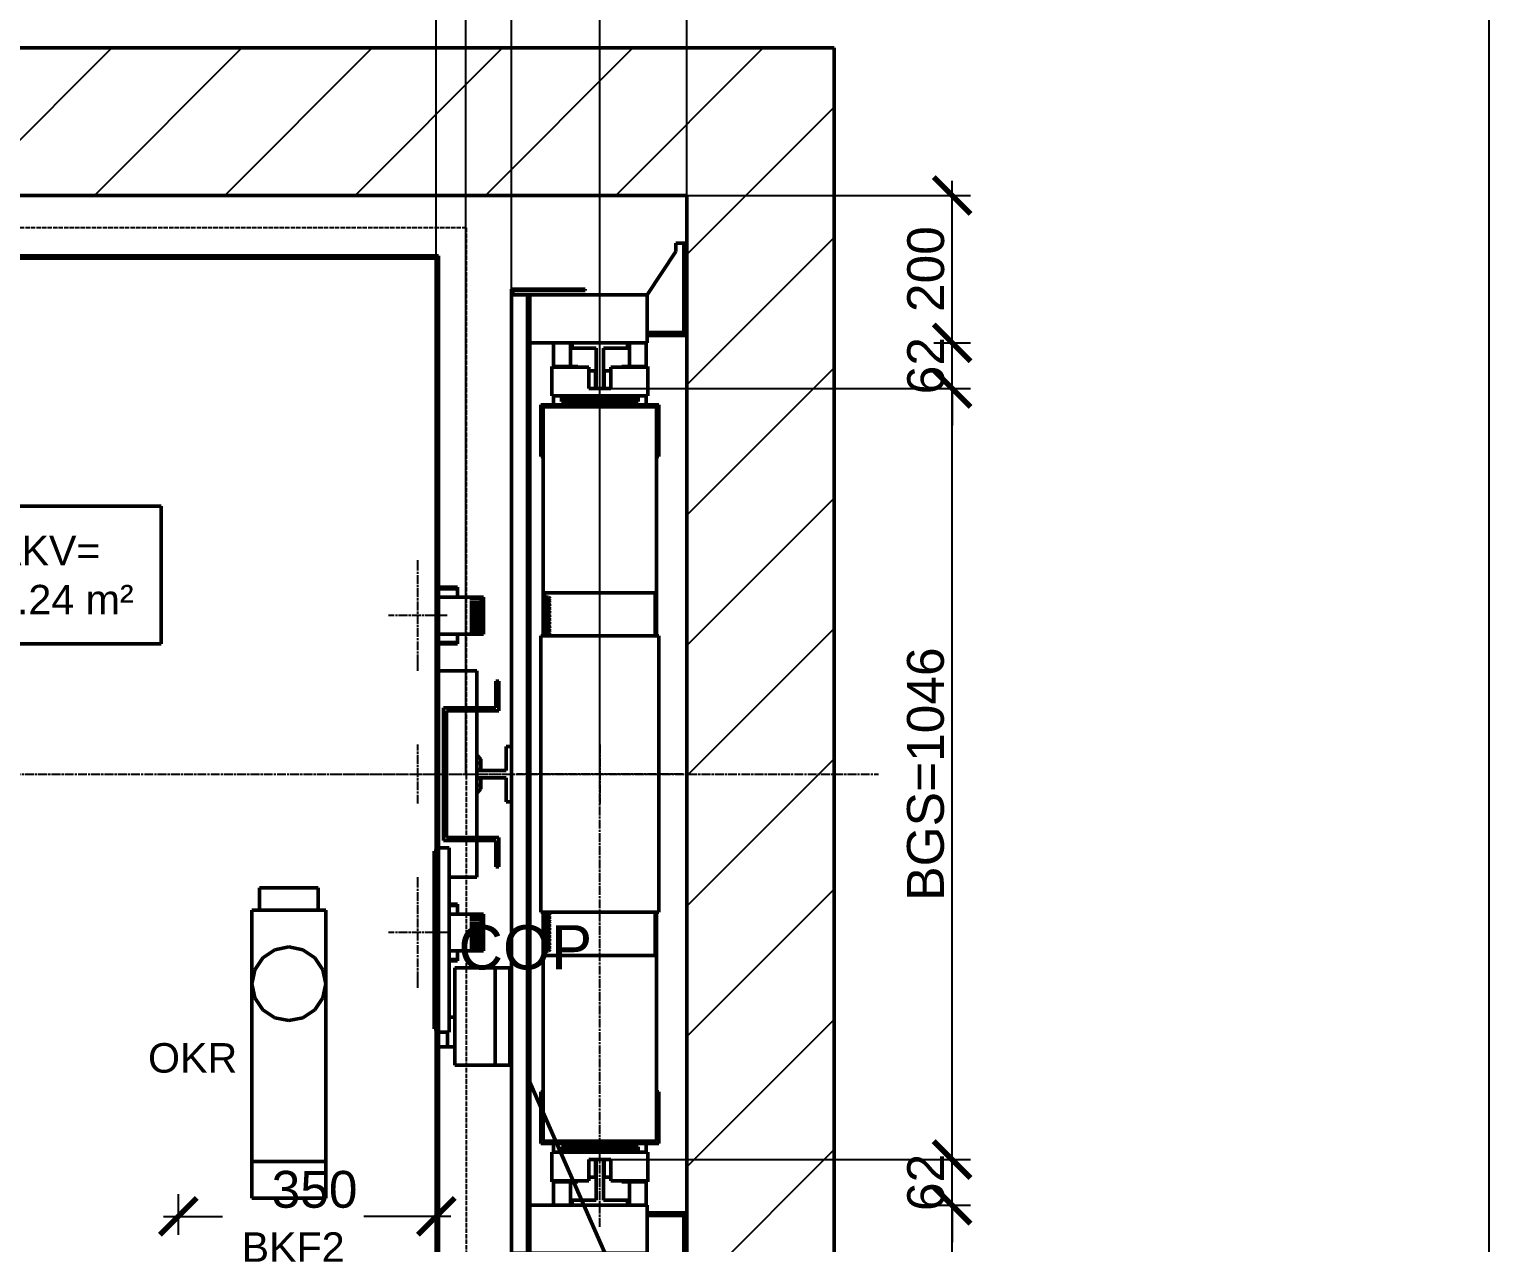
# Model space of a CAD drawing. Header units: millimetres. Extents: x -2854 to 202754, y -48725 to 27067.
# Drawn here: x 57867 to 59847, y -41759 to -40112 of the extents above; entities that cross this region are included whole.
import ezdxf

# ---------------------------------------------------------------- set-up
doc = ezdxf.new("R2010")
doc.units = ezdxf.units.MM
doc.linetypes.add('AM_ISO02W050', pattern=[7.5, 6, -1.5])
doc.linetypes.add('AM_ISO08W050', pattern=[18, 12, -1.5, 3, -1.5])
for name, color, linetype, lineweight in [('AM_0', 7, 'Continuous', 50), ('AM_5', 3, 'Continuous', 25), ('AM_8', 1, 'Continuous', 25), ('LDBuffer-AM_0', 7, 'Continuous', 50), ('LDCar-AM_0', 7, 'Continuous', 50), ('LDCar-AM_7', 4, 'AM_ISO08W050', 25), ('LDCarFrame-AM_0', 7, 'Continuous', 50), ('LDCarFrame-AM_3', 6, 'AM_ISO02W050', 25), ('LDElectricalComponents-AM_0', 7, 'Continuous', 50), ('LDForces-AM_0', 7, 'Continuous', 50), ('LDGear-AM_0', 7, 'Continuous', 50), ('LDGear-AM_7', 4, 'AM_ISO08W050', 25), ('LDGuides-AM_0', 7, 'Continuous', 50), ('LDHallButton-AM_0', 7, 'Continuous', 50), ('LDRailBrackets-AM_0', 7, 'Continuous', 50), ('LDShaft-AM_0', 7, 'Continuous', 50), ('LDShaft-AM_5', 3, 'Continuous', 25), ('LDShaft-AM_7', 4, 'AM_ISO08W050', 25)]:
    doc.layers.add(name, color=color, linetype=linetype, lineweight=lineweight)
doc.layers.add('AM_VIEWS', color=1, linetype='Continuous', lineweight=25, plot=False)
doc.styles.add('LD', font='ARIALUNI.ttf')
doc.dimstyles.new('LIFT', dxfattribs={"dimtxt": 2.5, "dimasz": 2.5, "dimexe": 1.25, "dimexo": 0, "dimgap": 0.5, "dimtad": 1, "dimdec": 0, "dimzin": 1, "dimdsep": 46, "dimtxsty": 'LD', "dimblk": 'ARCHTICK', "dimcen": 0, "dimdle": 1, "dimclrd": 3, "dimclre": 3, "dimclrt": 4, "dimadec": 0, "dimazin": 0, "dimtp": 0.1, "dimtm": 0.1, "dimtfac": 0.71, "dimtdec": 0, "dimtix": 1, "dimtmove": 0, "dimatfit": 3, "dimfxl": 1, "dimtolj": 1, "dimarcsym": 0})

# ---------------------------------------------------------------- blocks, each defined once
blk = doc.blocks.new('LD_20260610085844_000001A3')
at = {"layer": 'LDShaft-AM_0'}
for p, q in [((2150, 1900), (0, 1900)), ((2350, 1900), (2150, 1900)), ((2350, -200), (2350, 1900)), ((0, 1700), (2150, 1700)), ((2150, 1635), (2150, 1700)), ((2150, 1700), (2150, 0)), ((2150, 320), (2150, 1510))]:
    blk.add_line(p, q, dxfattribs=at)
blk = doc.blocks.new('LD_20260610085844_000001AD')
at = {"layer": 'LDElectricalComponents-AM_0'}
for p, q in [((-72, 20), (-79.5, 20)), ((-81.7, 0), (-81.7, -20)), ((-81.7, -20), (-81.7, 0)), ((-94, -20), (-81.7, -20)), ((-81.7, -20), (-72, -20))]:
    blk.add_line(p, q, dxfattribs=at)
blk = doc.blocks.new('LD_20260610085844_000001AF')
at = {"layer": 'AM_0'}
for p, q in [((-17, 87), (-72, 87)), ((-72, 87), (-72, -45)), ((-17, -45), (-17, 87)), ((3, 87), (-17, 87)), ((-17, 87), (-17, -45)), ((3, -45), (3, 87)), ((5, 87), (3, 87)), ((3, 87), (3, -45)), ((5, -45), (5, 87)), ((-72, -45), (-17, -45)), ((-17, -45), (3, -45)), ((3, -45), (5, -45))]:
    blk.add_line(p, q, dxfattribs=at)
blk = doc.blocks.new('LD_20260610085844_000001B0')
at = {"layer": 'LDShaft-AM_7'}
blk.add_line((-1270, 0), (1400, 0), dxfattribs=at)
blk = doc.blocks.new('LD_20260610085844_000001B3')
at = {"layer": 'LDCar-AM_0'}
for p, q in [((-803, 703), (-803, 394)), ((803, 703), (-803, 703)), ((-800, 394), (-800, 700)), ((-800, 700), (800, 700)), ((800, 700), (800, -700)), ((803, -703), (803, 703)), ((-803, 378), (-803, -703)), ((-800, -703), (-800, 378)), ((-803, -703), (-800, -703)), ((-450, -700), (-800, -700)), ((-800, -700), (-800, -703)), ((-800, -703), (-453, -703)), ((-453, -703), (-453, -762.5)), ((-450, -765.5), (-450, -700)), ((450, -700), (450, -765.5)), ((800, -700), (450, -700)), ((453, -762.5), (453, -703)), ((453, -703), (803, -703)), ((-453, -762.5), (-471.5, -762.5)), ((-471.5, -762.5), (-471.5, -765.5)), ((-471.5, -765.5), (-450, -765.5)), ((-451.5, -765.5), (-451.5, -766.5)), ((-451.5, -766.5), (-8, -766.5)), ((8, -766.5), (451.5, -766.5)), ((450, -765.5), (471.5, -765.5)), ((451.5, -766.5), (451.5, -765.5)), ((471.5, -762.5), (453, -762.5)), ((471.5, -765.5), (471.5, -762.5))]:
    blk.add_line(p, q, dxfattribs=at)
blk = doc.blocks.new('LD_20260610085844_000001B4')
at = {"layer": 'LDCarFrame-AM_3'}
for p, q in [((-841, 741), (-841, -765)), ((841, 741), (-841, 741)), ((-841, 741), (-841, -765)), ((841, 741), (-841, 741)), ((-841, 741), (-841, -765)), ((841, 741), (-841, 741)), ((-841, 741), (-841, -765)), ((841, 741), (-841, 741)), ((841, -765), (841, 741)), ((841, -765), (841, 741)), ((841, -765), (841, 741)), ((841, -765), (841, 741)), ((-800, 700), (-800, -700)), ((800, 700), (-800, 700)), ((800, -700), (800, 700)), ((-800, -700), (800, -700)), ((-841, -765), (841, -765)), ((-841, -765), (841, -765)), ((-841, -765), (841, -765)), ((-841, -765), (841, -765))]:
    blk.add_line(p, q, dxfattribs=at)
blk = doc.blocks.new('LD_20260610085844_000001B5')
at = {"layer": 'AM_0'}
for p, q in [((-37, 210.5), (-40, 210.5)), ((-40, 210.5), (-40, 180.5)), ((-28.3, 210.5), (-37, 210.5)), ((-15.3, 210.5), (-28.3, 210.5)), ((0, 210.5), (-15.3, 210.5)), ((15.3, 210.5), (0, 210.5)), ((28.3, 210.5), (15.3, 210.5)), ((37, 210.5), (28.3, 210.5)), ((40, 210.5), (37, 210.5)), ((40, 180.5), (40, 210.5)), ((50, 180.5), (-50, 180.5)), ((-50, 180.5), (-50, -160.5)), ((-40, 180.5), (-37, 180.5)), ((-37, 180.5), (-28.3, 180.5)), ((-28.3, 180.5), (-15.3, 180.5)), ((-15.3, 180.5), (0, 180.5)), ((0, 180.5), (15.3, 180.5)), ((15.3, 180.5), (28.3, 180.5)), ((28.3, 180.5), (37, 180.5)), ((37, 180.5), (40, 180.5)), ((50, -160.5), (50, 180.5)), ((-19.1, 126.7), (-35.4, 115.9)), ((0, 130.5), (-19.1, 126.7)), ((19.1, 126.7), (0, 130.5)), ((35.4, 115.9), (19.1, 126.7)), ((-46.2, 99.6), (-50, 80.5)), ((-35.4, 115.9), (-46.2, 99.6)), ((46.2, 99.6), (35.4, 115.9)), ((50, 80.5), (46.2, 99.6)), ((-50, 80.5), (-46.2, 61.4)), ((46.2, 61.4), (50, 80.5)), ((-46.2, 61.4), (-35.4, 45.1)), ((35.4, 45.1), (46.2, 61.4)), ((-35.4, 45.1), (-19.1, 34.3)), ((19.1, 34.3), (35.4, 45.1)), ((-19.1, 34.3), (0, 30.5)), ((0, 30.5), (19.1, 34.3)), ((-50, -160.5), (50, -160.5)), ((-50, -160.5), (-50, -210.5)), ((50, -160.5), (-50, -160.5)), ((50, -210.5), (50, -160.5)), ((-50, -210.5), (50, -210.5))]:
    blk.add_line(p, q, dxfattribs=at)
blk = doc.blocks.new('LD_20260610085844_000001B6')
at = {"layer": 'LDCarFrame-AM_0'}
for p, q in [((-803, 140), (-855, 140)), ((-855, 140), (-855, 90)), ((855, 140), (803, 140)), ((855, 90), (855, 140)), ((-885, 126), (-885, 86)), ((-881, 126), (-885, 126)), ((-881, 90), (-881, 126)), ((885, 126), (881, 126)), ((881, 126), (881, 90)), ((885, 86), (885, 126)), ((-885, 86), (-814, 86)), ((-810, 90), (-881, 90)), ((-855, 86), (-855, -86)), ((-814, 86), (-814, 50)), ((-810, 50), (-810, 90)), ((881, 90), (810, 90)), ((810, 90), (810, 50)), ((814, 86), (885, 86)), ((814, 50), (814, 86)), ((855, -86), (855, 86)), ((-810, 50), (-814, 50)), ((-814, 50), (-814, -50)), ((-814, 50), (-810, 50)), ((-810, -50), (-810, 50)), ((810, 50), (814, 50)), ((814, 50), (810, 50)), ((810, 50), (810, -50)), ((814, -50), (814, 50)), ((-814, -50), (-810, -50)), ((-810, -50), (-814, -50)), ((-814, -50), (-814, -86)), ((-810, -90), (-810, -50)), ((814, -50), (810, -50)), ((810, -50), (810, -90)), ((810, -50), (814, -50)), ((814, -86), (814, -50)), ((-885, -86), (-885, -126)), ((-814, -86), (-885, -86)), ((-881, -126), (-881, -90)), ((-881, -90), (-810, -90)), ((-855, -90), (-855, -140)), ((810, -90), (881, -90)), ((885, -86), (814, -86)), ((855, -140), (855, -90)), ((881, -90), (881, -126)), ((885, -126), (885, -86)), ((-885, -126), (-881, -126)), ((881, -126), (885, -126)), ((-855, -140), (-803, -140)), ((817.5, -140), (855, -140))]:
    blk.add_line(p, q, dxfattribs=at)
blk = doc.blocks.new('LD_20260610085844_000001BE')
at = {"layer": 'LDGuides-AM_0'}
for p, q in [((31, 37.5), (24, 37.5)), ((24, 37.5), (24, 5)), ((31, -37.5), (31, 37.5)), ((24, 5), (-16, 5)), ((-16, -5), (24, -5)), ((24, -5), (24, -37.5)), ((24, -37.5), (31, -37.5))]:
    blk.add_line(p, q, dxfattribs=at)
blk = doc.blocks.new('LD_20260610085844_000001C0')
at = {"layer": 'LDCarFrame-AM_0'}
for p, q in [((20.5, 20), (15, 26.3)), ((20.5, 15), (20.5, 20)), ((20.5, 15), (15, 15)), ((15, 15), (20.5, 15)), ((15, 6), (20.5, 6)), ((20.5, 6), (20.5, 15)), ((20.5, -6), (15, -6)), ((15, -15), (20.5, -15)), ((20.5, -15), (15, -15)), ((20.5, -15), (20.5, -6)), ((20.5, -20), (20.5, -15)), ((15, -26.3), (20.5, -20))]:
    blk.add_line(p, q, dxfattribs=at)
blk = doc.blocks.new('LD_20260610085844_000001C2')
at = {"layer": 'LDGear-AM_0'}
for p, q in [((-844.3, 240), (-850, 240)), ((-850, 240), (-850, 190)), ((-828, 240), (-844.3, 240)), ((-829, 253.5), (-829, 251.5)), ((-803, 253.5), (-829, 253.5)), ((-829, 251.5), (-829, 240)), ((-803, 251.5), (-829, 251.5)), ((-829, 251.5), (-803, 251.5)), ((-803.7, 240), (-828, 240)), ((-803, 240), (-803.7, 240)), ((829, 253.5), (803, 253.5)), ((829, 251.5), (803, 251.5)), ((803, 251.5), (829, 251.5)), ((803.7, 240), (803, 240)), ((828, 240), (803.7, 240)), ((844.3, 240), (828, 240)), ((829, 251.5), (829, 253.5)), ((829, 240), (829, 251.5)), ((847.5, 240), (844.3, 240)), ((-850, 190), (-844.3, 190)), ((-844.3, 190), (-828, 190)), ((-829, 190), (-829, 178.5)), ((-829, 178.5), (-829, 176.5)), ((-803, 178.5), (-829, 178.5)), ((-829, 178.5), (-803, 178.5)), ((-828, 190), (-803.7, 190)), ((-803.7, 190), (-803, 190)), ((803, 190), (803.7, 190)), ((829, 178.5), (803, 178.5)), ((803, 178.5), (829, 178.5)), ((803.7, 190), (828, 190)), ((828, 190), (844.3, 190)), ((829, 178.5), (829, 190)), ((829, 176.5), (829, 178.5)), ((844.3, 190), (847.5, 190)), ((-829, 176.5), (-803, 176.5)), ((803, 176.5), (829, 176.5)), ((-829, -176.5), (-829, -178.5)), ((-803, -176.5), (-829, -176.5)), ((829, -176.5), (817.5, -176.5)), ((829, -178.5), (829, -176.5)), ((-844.3, -190), (-850, -190)), ((-850, -190), (-850, -240)), ((-828, -190), (-844.3, -190)), ((-829, -178.5), (-829, -190)), ((-803, -178.5), (-829, -178.5)), ((-829, -178.5), (-803, -178.5)), ((-803.7, -190), (-828, -190)), ((-803, -190), (-803.7, -190)), ((829, -178.5), (817.5, -178.5)), ((817.5, -178.5), (829, -178.5)), ((828, -190), (817.5, -190)), ((844.3, -190), (828, -190)), ((829, -190), (829, -178.5)), ((847.5, -190), (844.3, -190)), ((-850, -240), (-844.3, -240)), ((-844.3, -240), (-828, -240)), ((-829, -240), (-829, -251.5)), ((-829, -251.5), (-829, -253.5)), ((-803, -251.5), (-829, -251.5)), ((-829, -251.5), (-803, -251.5)), ((-829, -253.5), (-803, -253.5)), ((-828, -240), (-803.7, -240)), ((-803.7, -240), (-803, -240)), ((817.5, -240), (828, -240)), ((829, -251.5), (817.5, -251.5)), ((817.5, -251.5), (829, -251.5)), ((817.5, -253.5), (829, -253.5)), ((828, -240), (844.3, -240)), ((829, -251.5), (829, -240)), ((829, -253.5), (829, -251.5)), ((844.3, -240), (847.5, -240))]:
    blk.add_line(p, q, dxfattribs=at)
at = {"layer": 'LDGear-AM_7'}
for p, q in [((-775, 280), (-775, 290)), ((-775, 150), (-775, 280)), ((775, 280), (775, 290)), ((775, 150), (775, 280)), ((-735, 215), (-815, 215)), ((815, 215), (735, 215)), ((-775, 140), (-775, 150)), ((775, 140), (775, 150)), ((-775, -150), (-775, -140)), ((-775, -280), (-775, -150)), ((775, -150), (775, -140)), ((775, -280), (775, -150)), ((-735, -215), (-815, -215)), ((815, -215), (735, -215)), ((-775, -290), (-775, -280)), ((775, -290), (775, -280))]:
    blk.add_line(p, q, dxfattribs=at)
blk = doc.blocks.new('LD_20260610085844_000001C4')
at = {"layer": 'LDGear-AM_7'}
for p, q in [((0, -40), (0, 40)), ((-115, 0), (115, 0))]:
    blk.add_line(p, q, dxfattribs=at)
blk = doc.blocks.new('LD_20260610085844_000001C7')
at = {"layer": 'LDHallButton-AM_0'}
for p, q in [((-0.01, 120.5), (-3, 120.5)), ((-3, 120.5), (-3, -120.5)), ((0, 125), (-0.01, 125)), ((-0.01, 125), (-0.01, -125)), ((17.49, 125), (3, 125)), ((17.49, -125), (17.49, 125)), ((-3, -120.5), (-0.01, -120.5)), ((-0.01, -125), (0, -125)), ((3, -125), (17.49, -125))]:
    blk.add_line(p, q, dxfattribs=at)
blk = doc.blocks.new('LD_20260610085844_000001CA')
at = {"layer": 'LDForces-AM_0'}
for p, q in [((1855.6, 1152.5), (1869.5, 1152.5)), ((1869.5, 1152.5), (1855.6, 1152.5)), ((1871.5, 1155), (1857.5, 1155)), ((1871.5, 1155), (1869.5, 1152.5)), ((1869.5, 1152.5), (1871.5, 1155)), ((1869.5, 1152.5), (1871.5, 1150)), ((1871.5, 1150), (1869.5, 1152.5)), ((1871.5, 1150), (1869.5, 1147.5)), ((1869.5, 1147.5), (1871.5, 1150)), ((1874, 1155), (1871.5, 1155)), ((1874, 1105), (1874, 1155)), ((1960, 1155), (1959.5, 1155)), ((1962.5, 1155), (1960, 1155)), ((1960, 1155), (1960, 1105)), ((1960, 1105), (1960, 1155)), ((1964.5, 1152.5), (1962.5, 1155)), ((1962.5, 1150), (1964.5, 1152.5)), ((1964.5, 1147.5), (1962.5, 1150)), ((1855.6, 1147.5), (1869.5, 1147.5)), ((1869.5, 1147.5), (1855.6, 1147.5)), ((1855.6, 1142.5), (1869.5, 1142.5)), ((1869.5, 1142.5), (1855.6, 1142.5)), ((1855.6, 1137.5), (1869.5, 1137.5)), ((1869.5, 1137.5), (1855.6, 1137.5)), ((1855.6, 1132.5), (1869.5, 1132.5)), ((1869.5, 1132.5), (1855.6, 1132.5)), ((1869.5, 1147.5), (1871.5, 1145)), ((1871.5, 1145), (1869.5, 1147.5)), ((1871.5, 1145), (1869.5, 1142.5)), ((1869.5, 1142.5), (1871.5, 1145)), ((1869.5, 1142.5), (1871.5, 1140)), ((1871.5, 1140), (1869.5, 1142.5)), ((1871.5, 1140), (1869.5, 1137.5)), ((1869.5, 1137.5), (1871.5, 1140)), ((1869.5, 1137.5), (1871.5, 1135)), ((1871.5, 1135), (1869.5, 1137.5)), ((1871.5, 1135), (1869.5, 1132.5)), ((1869.5, 1132.5), (1871.5, 1135)), ((1869.5, 1132.5), (1871.5, 1130)), ((1871.5, 1130), (1869.5, 1132.5)), ((1871.5, 1130), (1869.5, 1127.5)), ((1869.5, 1127.5), (1871.5, 1130)), ((1962.5, 1145), (1964.5, 1147.5)), ((1964.5, 1142.5), (1962.5, 1145)), ((1962.5, 1140), (1964.5, 1142.5)), ((1964.5, 1137.5), (1962.5, 1140)), ((1962.5, 1135), (1964.5, 1137.5)), ((1964.5, 1132.5), (1962.5, 1135)), ((1962.5, 1130), (1964.5, 1132.5)), ((1964.5, 1127.5), (1962.5, 1130)), ((1855.6, 1127.5), (1869.5, 1127.5)), ((1869.5, 1127.5), (1855.6, 1127.5)), ((1855.6, 1122.5), (1869.5, 1122.5)), ((1869.5, 1122.5), (1855.6, 1122.5)), ((1855.6, 1117.5), (1869.5, 1117.5)), ((1869.5, 1117.5), (1855.6, 1117.5)), ((1855.6, 1112.5), (1869.5, 1112.5)), ((1869.5, 1112.5), (1855.6, 1112.5)), ((1869.5, 1127.5), (1871.5, 1125)), ((1871.5, 1125), (1869.5, 1127.5)), ((1871.5, 1125), (1869.5, 1122.5)), ((1869.5, 1122.5), (1871.5, 1125)), ((1869.5, 1122.5), (1871.5, 1120)), ((1871.5, 1120), (1869.5, 1122.5)), ((1871.5, 1120), (1869.5, 1117.5)), ((1869.5, 1117.5), (1871.5, 1120)), ((1869.5, 1117.5), (1871.5, 1115)), ((1871.5, 1115), (1869.5, 1117.5)), ((1871.5, 1115), (1869.5, 1112.5)), ((1869.5, 1112.5), (1871.5, 1115)), ((1869.5, 1112.5), (1871.5, 1110)), ((1871.5, 1110), (1869.5, 1112.5)), ((1871.5, 1110), (1869.5, 1107.5)), ((1869.5, 1107.5), (1871.5, 1110)), ((1962.5, 1125), (1964.5, 1127.5)), ((1964.5, 1122.5), (1962.5, 1125)), ((1962.5, 1120), (1964.5, 1122.5)), ((1964.5, 1117.5), (1962.5, 1120)), ((1962.5, 1115), (1964.5, 1117.5)), ((1964.5, 1112.5), (1962.5, 1115)), ((1962.5, 1110), (1964.5, 1112.5)), ((1964.5, 1107.5), (1962.5, 1110)), ((1855.6, 1107.5), (1869.5, 1107.5)), ((1869.5, 1107.5), (1855.6, 1107.5)), ((1857.5, 1105), (1871.5, 1105)), ((1869.5, 1107.5), (1871.5, 1105)), ((1871.5, 1105), (1869.5, 1107.5)), ((1871.5, 1105), (1874, 1105)), ((1959.5, 1105), (1960, 1105)), ((1960, 1105), (1962.5, 1105)), ((1962.5, 1105), (1964.5, 1107.5)), ((1855.6, 722.5), (1869.5, 722.5)), ((1869.5, 722.5), (1855.6, 722.5)), ((1855.6, 717.5), (1869.5, 717.5)), ((1869.5, 717.5), (1855.6, 717.5)), ((1871.5, 725), (1857.5, 725)), ((1871.5, 725), (1869.5, 722.5)), ((1869.5, 722.5), (1871.5, 725)), ((1869.5, 722.5), (1871.5, 720)), ((1871.5, 720), (1869.5, 722.5)), ((1871.5, 720), (1869.5, 717.5)), ((1869.5, 717.5), (1871.5, 720)), ((1869.5, 717.5), (1871.5, 715)), ((1871.5, 715), (1869.5, 717.5)), ((1871.5, 715), (1869.5, 712.5)), ((1869.5, 712.5), (1871.5, 715)), ((1874, 725), (1871.5, 725)), ((1874, 675), (1874, 725)), ((1960, 725), (1959.5, 725)), ((1962.5, 725), (1960, 725)), ((1960, 725), (1960, 675)), ((1960, 675), (1960, 725)), ((1964.5, 722.5), (1962.5, 725)), ((1962.5, 720), (1964.5, 722.5)), ((1964.5, 717.5), (1962.5, 720)), ((1962.5, 715), (1964.5, 717.5)), ((1964.5, 712.5), (1962.5, 715)), ((1855.6, 712.5), (1869.5, 712.5)), ((1869.5, 712.5), (1855.6, 712.5)), ((1855.6, 707.5), (1869.5, 707.5)), ((1869.5, 707.5), (1855.6, 707.5)), ((1855.6, 702.5), (1869.5, 702.5)), ((1869.5, 702.5), (1855.6, 702.5)), ((1855.6, 697.5), (1869.5, 697.5)), ((1869.5, 697.5), (1855.6, 697.5)), ((1869.5, 712.5), (1871.5, 710)), ((1871.5, 710), (1869.5, 712.5)), ((1871.5, 710), (1869.5, 707.5)), ((1869.5, 707.5), (1871.5, 710)), ((1869.5, 707.5), (1871.5, 705)), ((1871.5, 705), (1869.5, 707.5)), ((1871.5, 705), (1869.5, 702.5)), ((1869.5, 702.5), (1871.5, 705)), ((1869.5, 702.5), (1871.5, 700)), ((1871.5, 700), (1869.5, 702.5)), ((1871.5, 700), (1869.5, 697.5)), ((1869.5, 697.5), (1871.5, 700)), ((1869.5, 697.5), (1871.5, 695)), ((1871.5, 695), (1869.5, 697.5)), ((1871.5, 695), (1869.5, 692.5)), ((1869.5, 692.5), (1871.5, 695)), ((1962.5, 710), (1964.5, 712.5)), ((1964.5, 707.5), (1962.5, 710)), ((1962.5, 705), (1964.5, 707.5)), ((1964.5, 702.5), (1962.5, 705)), ((1962.5, 700), (1964.5, 702.5)), ((1964.5, 697.5), (1962.5, 700)), ((1962.5, 695), (1964.5, 697.5)), ((1964.5, 692.5), (1962.5, 695)), ((1855.6, 692.5), (1869.5, 692.5)), ((1869.5, 692.5), (1855.6, 692.5)), ((1855.6, 687.5), (1869.5, 687.5)), ((1869.5, 687.5), (1855.6, 687.5)), ((1855.6, 682.5), (1869.5, 682.5)), ((1869.5, 682.5), (1855.6, 682.5)), ((1855.6, 677.5), (1869.5, 677.5)), ((1869.5, 677.5), (1855.6, 677.5)), ((1857.5, 675), (1871.5, 675)), ((1869.5, 692.5), (1871.5, 690)), ((1871.5, 690), (1869.5, 692.5)), ((1871.5, 690), (1869.5, 687.5)), ((1869.5, 687.5), (1871.5, 690)), ((1869.5, 687.5), (1871.5, 685)), ((1871.5, 685), (1869.5, 687.5)), ((1871.5, 685), (1869.5, 682.5)), ((1869.5, 682.5), (1871.5, 685)), ((1869.5, 682.5), (1871.5, 680)), ((1871.5, 680), (1869.5, 682.5)), ((1871.5, 680), (1869.5, 677.5)), ((1869.5, 677.5), (1871.5, 680)), ((1869.5, 677.5), (1871.5, 675)), ((1871.5, 675), (1869.5, 677.5)), ((1871.5, 675), (1874, 675)), ((1959.5, 675), (1960, 675)), ((1960, 675), (1962.5, 675)), ((1962.5, 690), (1964.5, 692.5)), ((1964.5, 687.5), (1962.5, 690)), ((1962.5, 685), (1964.5, 687.5)), ((1964.5, 682.5), (1962.5, 685)), ((1962.5, 680), (1964.5, 682.5)), ((1964.5, 677.5), (1962.5, 680)), ((1962.5, 675), (1964.5, 677.5))]:
    blk.add_line(p, q, dxfattribs=at)
blk = doc.blocks.new('LD_20260610085844_000001D2')
at = {"layer": 'LDCar-AM_0'}
for p, q in [((-80, 501), (-80, 431)), ((80, 501), (-80, 501)), ((77, 498), (-77, 498)), ((-77, 498), (-77, 187.5)), ((-77, 431), (-77, 498)), ((-77, 498), (77, 498)), ((77, 187.5), (77, 498)), ((77, 498), (77, 431)), ((80, 431), (80, 501)), ((-80, 431), (-77, 431)), ((77, 431), (80, 431)), ((80, 187.5), (-80, 187.5)), ((-80, 187.5), (-80, -187.5)), ((80, -187.5), (80, 187.5)), ((-80, -187.5), (80, -187.5)), ((-77, -187.5), (-77, -498)), ((77, -498), (77, -187.5)), ((-80, -431), (-80, -501)), ((-77, -431), (-80, -431)), ((-77, -498), (-77, -431)), ((77, -431), (77, -498)), ((80, -431), (77, -431)), ((80, -501), (80, -431)), ((-80, -501), (80, -501)), ((77, -498), (-77, -498)), ((-77, -498), (77, -498))]:
    blk.add_line(p, q, dxfattribs=at)
blk = doc.blocks.new('LD_20260610085844_000001D4')
at = {"layer": 'LDGuides-AM_0'}
for p, q in [((37.5, 31), (-37.5, 31)), ((-37.5, 31), (-37.5, 24)), ((-37.5, 24), (-5, 24)), ((-5, 24), (-5, -31)), ((5, -31), (5, 24)), ((5, 24), (37.5, 24)), ((37.5, 24), (37.5, 31)), ((-5, -31), (5, -31))]:
    blk.add_line(p, q, dxfattribs=at)
blk = doc.blocks.new('LD_20260610085844_000001D7')
at = {"layer": 'LDGuides-AM_0'}
for p, q in [((5, 31), (-5, 31)), ((-5, 31), (-5, -24)), ((5, -24), (5, 31)), ((-5, -24), (-37.5, -24)), ((-37.5, -24), (-37.5, -31)), ((-37.5, -31), (37.5, -31)), ((37.5, -24), (5, -24)), ((37.5, -31), (37.5, -24))]:
    blk.add_line(p, q, dxfattribs=at)
blk = doc.blocks.new('LD_20260610085844_000001D9')
at = {"layer": 'LDCarFrame-AM_0'}
for p, q in [((-65, 30), (-65, 29)), ((-30, 30), (-65, 30)), ((-15, 29), (-65, 29)), ((-65, 29), (-65, -10)), ((-30, 29), (-30, 30)), ((-15, 0), (-15, 29)), ((-15, 24), (-15, 0)), ((-6, 24), (-15, 24)), ((-6, 0), (-6, 24)), ((6, 24), (6, 0)), ((15, 24), (6, 24)), ((65, 29), (15, 29)), ((15, 29), (15, 0)), ((15, 0), (15, 24)), ((65, 30), (30, 30)), ((30, 30), (30, 29)), ((65, 29), (65, 30)), ((65, -10), (65, 29)), ((15, 0), (-15, 0)), ((-65, -10), (65, -10)), ((-52, -10), (-52, -14)), ((-52, -14), (52, -14)), ((52, -14), (52, -10))]:
    blk.add_line(p, q, dxfattribs=at)
blk = doc.blocks.new('LD_20260610085844_000001DA')
at = {"layer": 'LDCarFrame-AM_0'}
for p, q in [((-52, 17.5), (-52, 14)), ((52, 17.5), (-52, 17.5)), ((52, 14), (52, 17.5))]:
    blk.add_line(p, q, dxfattribs=at)
blk = doc.blocks.new('LD_20260610085844_000001DB')
at = {"layer": 'LDCarFrame-AM_0'}
for p, q in [((-65, 10), (-65, -29)), ((65, 10), (-65, 10)), ((52, 14), (-52, 14)), ((-52, 14), (-52, 10)), ((-15, 0), (-15, -24)), ((-15, -29), (-15, 0)), ((-15, 0), (15, 0)), ((-6, -24), (-6, 0)), ((6, 0), (6, -24)), ((15, -24), (15, 0)), ((15, 0), (15, -29)), ((52, 10), (52, 14)), ((65, -29), (65, 10)), ((-65, -29), (-65, -30)), ((-65, -29), (-15, -29)), ((-65, -30), (-30, -30)), ((-30, -30), (-30, -29)), ((-15, -24), (-6, -24)), ((6, -24), (15, -24)), ((15, -29), (65, -29)), ((30, -29), (30, -30)), ((30, -30), (65, -30)), ((65, -30), (65, -29))]:
    blk.add_line(p, q, dxfattribs=at)
blk = doc.blocks.new('LD_20260610085844_000001DC')
at = {"layer": 'LDCarFrame-AM_0'}
for p, q in [((-52, -14), (-52, -17.5)), ((-52, -17.5), (52, -17.5)), ((52, -17.5), (52, -14))]:
    blk.add_line(p, q, dxfattribs=at)
blk = doc.blocks.new('LD_20260610085844_000001DD')
at = {"layer": 'LDBuffer-AM_0'}
for p, q in [((-40, 585), (-63, 585)), ((-63, 585), (-63, 553)), ((-37.5, 585), (-40, 585)), ((-40, 585), (-40, 553)), ((-37.5, 585), (-40, 585)), ((-40, 585), (-40, 553)), ((40, 585), (37.5, 585)), ((40, 585), (37.5, 585)), ((40, 553), (40, 585)), ((63, 585), (40, 585)), ((40, 553), (40, 585)), ((63, 553), (63, 585)), ((-6, 525), (-5, 525)), ((-6, 525), (-5, 525)), ((5, 525), (6, 525)), ((5, 525), (6, 525)), ((-63, 513), (-63, 501)), ((63, 501), (63, 513)), ((-63, -501), (-63, -513)), ((63, -513), (63, -501)), ((-5, -525), (-6, -525)), ((-5, -525), (-6, -525)), ((6, -525), (5, -525)), ((6, -525), (5, -525)), ((-63, -553), (-63, -585)), ((-40, -553), (-40, -585)), ((-40, -553), (-40, -585)), ((40, -585), (40, -553)), ((40, -585), (40, -553)), ((63, -585), (63, -553)), ((-63, -585), (-40, -585)), ((-40, -585), (-37.5, -585)), ((-40, -585), (-37.5, -585)), ((37.5, -585), (40, -585)), ((37.5, -585), (40, -585)), ((40, -585), (63, -585))]:
    blk.add_line(p, q, dxfattribs=at)
blk = doc.blocks.new('LD_20260610085844_000001DE')
at = {"layer": 'LDGear-AM_0'}
for p, q in [((-69.3, 246), (-75, 246)), ((-75, 246), (-75, 187.5)), ((-53, 246), (-69.3, 246)), ((-28.7, 246), (-53, 246)), ((0, 246), (-28.7, 246)), ((28.7, 246), (0, 246)), ((53, 246), (28.7, 246)), ((69.3, 246), (53, 246)), ((75, 246), (69.3, 246)), ((75, 187.5), (75, 246)), ((-75, -187.5), (-75, -246)), ((75, -246), (75, -187.5)), ((-75, -246), (-69.3, -246)), ((-69.3, -246), (-53, -246)), ((-53, -246), (-28.7, -246)), ((-28.7, -246), (0, -246)), ((0, -246), (28.7, -246)), ((28.7, -246), (53, -246)), ((53, -246), (69.3, -246)), ((69.3, -246), (75, -246))]:
    blk.add_line(p, q, dxfattribs=at)
blk = doc.blocks.new('LD_20260610085844_000001DF')
at = {"layer": 'LDGear-AM_7'}
for p, q in [((0, 40), (0, -40)), ((112.5, 0), (-112.5, 0))]:
    blk.add_line(p, q, dxfattribs=at)
blk = doc.blocks.new('LD_20260610085844_000001E2')
at = {"layer": 'LDCar-AM_7'}
blk.add_line((0, -614), (0, 614), dxfattribs=at)
blk = doc.blocks.new('LD_20260610085844_000001E6')
at = {"layer": 'LDRailBrackets-AM_0'}
for p, q in [((-4, 720), (-15, 720)), ((-15, 720), (-15, 709)), ((0, 720), (-4, 720)), ((-4, 720), (-4, 595)), ((-4, 595), (-4, 720)), ((0, 595), (0, 720)), ((-15, 709), (-54, 650)), ((-216, 650), (-238, 650)), ((-238, 650), (-238, -650)), ((-216, -650), (-216, 650)), ((-213, 650), (-216, 650)), ((-216, 650), (-216, -650)), ((-54, 650), (-213, 650)), ((-213, -650), (-213, 650)), ((-54, 585), (-54, 650)), ((-4, 599), (-54, 599)), ((-54, 595), (-4, 595)), ((-54, 595), (-4, 595)), ((-4, 595), (-4, 599)), ((-4, 595), (0, 595)), ((-213, 585), (-54, 585)), ((-54, -585), (-213, -585)), ((-54, -650), (-54, -585)), ((-4, -595), (-54, -595)), ((-4, -595), (-54, -595)), ((-54, -599), (-4, -599)), ((-4, -720), (-4, -595)), ((0, -595), (-4, -595)), ((-4, -595), (-4, -720)), ((-4, -599), (-4, -595)), ((0, -720), (0, -595)), ((-238, -650), (-216, -650)), ((-216, -650), (-213, -650)), ((-213, -650), (-54, -650)), ((-54, -650), (-15, -709)), ((-15, -709), (-15, -720)), ((-15, -720), (-4, -720)), ((-4, -720), (0, -720))]:
    blk.add_line(p, q, dxfattribs=at)
blk = doc.blocks.new('LD_20260610085844_000001E8')
at = {"layer": 'LDCar-AM_0'}
for p, q in [((100, 658), (0, 658)), ((0, 658), (0, 650)), ((2, 656), (100, 656)), ((2, 650), (2, 656)), ((100, 656), (100, 658)), ((0, -650), (0, -658)), ((2, -656), (2, -650)), ((0, -658), (100, -658)), ((100, -656), (2, -656)), ((100, -658), (100, -656))]:
    blk.add_line(p, q, dxfattribs=at)
blk = doc.blocks.new('LD_20260610085844_000001EB')
at = {"layer": 'AM_8'}
for p, q in [((1169.7, 1700), (1369.7, 1900)), ((1346.4, 1700), (1546.4, 1900)), ((1523.2, 1700), (1723.2, 1900)), ((1700, 1700), (1900, 1900)), ((1876.8, 1700), (2076.8, 1900)), ((2053.6, 1700), (2253.6, 1900)), ((2150, 1619.7), (2350, 1819.7)), ((2150, 1442.9), (2350, 1642.9)), ((2150, 1266.1), (2350, 1466.1)), ((2150, 1089.3), (2350, 1289.3)), ((2150, 912.6), (2350, 1112.6)), ((2150, 735.8), (2350, 935.8)), ((2150, 559), (2350, 759)), ((2150, 382.2), (2350, 582.2)), ((2150, 205.5), (2350, 405.5))]:
    blk.add_line(p, q, dxfattribs=at)
blk = doc.blocks.new('_ArchTick')
at = {"color": 0, "linetype": 'ByBlock', "const_width": 0.15}
blk.add_lwpolyline([(-0.5, -0.5), (0.5, 0.5)], dxfattribs=at)
blk = doc.blocks.new('*D2436')
at = {"layer": 'Defpoints', "color": 0, "transparency": 16777216}
for p in [(58759.3, -39737.8), (58641.3, -41122.8), (58759.3, -41122.8)]:
    blk.add_point(p, dxfattribs=at)
at = {"layer": 'LDShaft-AM_5', "color": 3, "lineweight": -2, "transparency": 16777216}
for p, q in [((58641.3, -41122.8), (58641.3, -39712.8)), ((58759.3, -41122.8), (58759.3, -39712.8)), ((58621.3, -39737.8), (58759.3, -39737.8)), ((58759.3, -39737.8), (59100.8, -39737.8))]:
    blk.add_line(p, q, dxfattribs=at)
at = {"layer": 'LDShaft-AM_5', "color": 3, "lineweight": -2, "transparency": 16777216, "xscale": 50, "yscale": 50, "zscale": 50, "rotation": 180}
blk.add_blockref('_ArchTick', (58641.3, -39737.8), dxfattribs=at)
at = {"layer": 'LDShaft-AM_5', "color": 3, "lineweight": -2, "transparency": 16777216, "xscale": 50, "yscale": 50, "zscale": 50}
blk.add_blockref('_ArchTick', (58759.3, -39737.8), dxfattribs=at)
at = {"layer": 'LDShaft-AM_5', "color": 4, "transparency": 16777216, "insert": (58955, -39701.9), "char_height": 50, "attachment_point": 5, "style": 'LD'}
blk.add_mtext('\\A1;SG= 118', dxfattribs=at)
blk = doc.blocks.new('_NONE')
blk = doc.blocks.new('*D2438')
at = {"layer": 'Defpoints', "color": 0, "transparency": 16777216}
for p in [(58419.3, -39737.8), (56819.3, -40422.8), (58419.3, -40422.8)]:
    blk.add_point(p, dxfattribs=at)
at = {"layer": 'LDShaft-AM_5', "color": 3, "lineweight": -2, "transparency": 16777216}
for p, q in [((56819.3, -40422.8), (56819.3, -39712.8)), ((58419.3, -40422.8), (58419.3, -39712.8)), ((56799.3, -39737.8), (58439.3, -39737.8))]:
    blk.add_line(p, q, dxfattribs=at)
at = {"layer": 'LDShaft-AM_5', "color": 3, "lineweight": -2, "transparency": 16777216, "xscale": 50, "yscale": 50, "zscale": 50, "rotation": 180}
blk.add_blockref('_ArchTick', (56819.3, -39737.8), dxfattribs=at)
at = {"layer": 'LDShaft-AM_5', "color": 3, "lineweight": -2, "transparency": 16777216, "xscale": 50, "yscale": 50, "zscale": 50}
blk.add_blockref('_ArchTick', (58419.3, -39737.8), dxfattribs=at)
at = {"layer": 'LDShaft-AM_5', "color": 4, "transparency": 16777216, "insert": (57619.3, -39702.2), "char_height": 50, "attachment_point": 5, "style": 'LD'}
blk.add_mtext('\\A1;BK= 1600 ', dxfattribs=at)
blk = doc.blocks.new('*D2441')
at = {"layer": 'Defpoints', "color": 0, "transparency": 16777216}
for p in [(58521.3, -39637.8), (58459.3, -41122.8), (58521.3, -41122.8)]:
    blk.add_point(p, dxfattribs=at)
at = {"layer": 'LDShaft-AM_5', "color": 3, "lineweight": -2, "transparency": 16777216}
for p, q in [((58459.3, -41122.8), (58459.3, -39612.8)), ((58521.3, -41122.8), (58521.3, -39612.8)), ((58459.3, -39637.8), (58409.3, -39637.8)), ((58459.3, -39637.8), (58521.3, -39637.8)), ((58521.3, -39637.8), (58571.3, -39637.8))]:
    blk.add_line(p, q, dxfattribs=at)
at = {"layer": 'LDShaft-AM_5', "color": 3, "lineweight": -2, "transparency": 16777216, "xscale": 50, "yscale": 50, "zscale": 50}
blk.add_blockref('_ArchTick', (58459.3, -39637.8), dxfattribs=at)
at = {"layer": 'LDShaft-AM_5', "color": 3, "lineweight": -2, "transparency": 16777216, "xscale": 50, "yscale": 50, "zscale": 50, "rotation": 180}
blk.add_blockref('_ArchTick', (58521.3, -39637.8), dxfattribs=at)
at = {"layer": 'LDShaft-AM_5', "color": 4, "transparency": 16777216, "insert": (58490.3, -39602.2), "char_height": 50, "attachment_point": 5, "style": 'LD'}
blk.add_mtext('\\A1;62', dxfattribs=at)
blk = doc.blocks.new('*D2443')
at = {"layer": 'Defpoints', "color": 0, "transparency": 16777216}
for p in [(59094.3, -41707.8), (59119.3, -41707.8), (58641.3, -42037.8)]:
    blk.add_point(p, dxfattribs=at)
at = {"layer": 'LDShaft-AM_5', "color": 3, "lineweight": -2, "transparency": 16777216}
for p, q in [((59119.3, -42057.8), (59119.3, -41687.8)), ((59094.3, -41707.8), (59144.3, -41707.8)), ((58641.3, -42037.8), (59144.3, -42037.8))]:
    blk.add_line(p, q, dxfattribs=at)
at = {"layer": 'LDShaft-AM_5', "color": 3, "lineweight": -2, "transparency": 16777216, "xscale": 50, "yscale": 50, "zscale": 50}
for p, rotation in [((59119.3, -41707.8), 90), ((59119.3, -42037.8), 270)]:
    blk.add_blockref('_ArchTick', p, dxfattribs=dict(at, rotation=rotation))
at = {"layer": 'LDShaft-AM_5', "color": 4, "transparency": 16777216, "insert": (59083.7, -41872.8), "char_height": 50, "attachment_point": 5, "rotation": 90, "style": 'LD'}
blk.add_mtext('\\A1;330', dxfattribs=at)
blk = doc.blocks.new('*D2444')
at = {"layer": 'AM_5', "color": 3, "lineweight": -2, "transparency": 16777216}
for p, q in [((58459.3, -41122.8), (58459.3, -39712.8)), ((58641.3, -41122.8), (58641.3, -39712.8)), ((58439.3, -39737.8), (58661.3, -39737.8))]:
    blk.add_line(p, q, dxfattribs=at)
at = {"layer": 'Defpoints', "color": 0, "transparency": 16777216}
for p in [(58641.3, -39737.8), (58459.3, -41122.8), (58641.3, -41122.8)]:
    blk.add_point(p, dxfattribs=at)
at = {"layer": 'AM_5', "color": 3, "lineweight": -2, "transparency": 16777216, "xscale": 50, "yscale": 50, "zscale": 50, "rotation": 180}
blk.add_blockref('_ArchTick', (58459.3, -39737.8), dxfattribs=at)
at = {"layer": 'AM_5', "color": 3, "lineweight": -2, "transparency": 16777216, "xscale": 50, "yscale": 50, "zscale": 50}
blk.add_blockref('_ArchTick', (58641.3, -39737.8), dxfattribs=at)
at = {"layer": 'AM_5', "color": 4, "transparency": 16777216, "insert": (58550.3, -39702.2), "char_height": 50, "attachment_point": 5, "style": 'LD'}
blk.add_mtext('\\A1;182', dxfattribs=at)
blk = doc.blocks.new('*D2445')
at = {"layer": 'Defpoints', "color": 0, "transparency": 16777216}
for p in [(58459.3, -39637.8), (56779.3, -41122.8), (58459.3, -41122.8)]:
    blk.add_point(p, dxfattribs=at)
at = {"layer": 'LDShaft-AM_5', "color": 3, "lineweight": -2, "transparency": 16777216}
for p, q in [((56779.3, -41122.8), (56779.3, -39612.8)), ((58459.3, -41122.8), (58459.3, -39612.8)), ((56759.3, -39637.8), (58479.3, -39637.8))]:
    blk.add_line(p, q, dxfattribs=at)
at = {"layer": 'LDShaft-AM_5', "color": 3, "lineweight": -2, "transparency": 16777216, "xscale": 50, "yscale": 50, "zscale": 50, "rotation": 180}
blk.add_blockref('_ArchTick', (56779.3, -39637.8), dxfattribs=at)
at = {"layer": 'LDShaft-AM_5', "color": 3, "lineweight": -2, "transparency": 16777216, "xscale": 50, "yscale": 50, "zscale": 50}
blk.add_blockref('_ArchTick', (58459.3, -39637.8), dxfattribs=at)
at = {"layer": 'LDShaft-AM_5', "color": 4, "transparency": 16777216, "insert": (57619.3, -39601.9), "char_height": 50, "attachment_point": 5, "style": 'LD'}
blk.add_mtext('\\A1;BKS= 1680', dxfattribs=at)
blk = doc.blocks.new('*D2457')
at = {"layer": 'Defpoints', "color": 0, "transparency": 16777216}
for p in [(58641.3, -40599.8), (59119.3, -40599.8), (58641.3, -41645.8)]:
    blk.add_point(p, dxfattribs=at)
at = {"layer": 'LDShaft-AM_5', "color": 3, "lineweight": -2, "transparency": 16777216}
for p, q in [((59119.3, -41665.8), (59119.3, -40579.8)), ((58641.3, -40599.8), (59144.3, -40599.8)), ((58641.3, -41645.8), (59144.3, -41645.8))]:
    blk.add_line(p, q, dxfattribs=at)
at = {"layer": 'LDShaft-AM_5', "color": 3, "lineweight": -2, "transparency": 16777216, "xscale": 50, "yscale": 50, "zscale": 50}
for p, rotation in [((59119.3, -40599.8), 90), ((59119.3, -41645.8), 270)]:
    blk.add_blockref('_ArchTick', p, dxfattribs=dict(at, rotation=rotation))
at = {"layer": 'LDShaft-AM_5', "color": 4, "transparency": 16777216, "insert": (59083.4, -41122.8), "char_height": 50, "attachment_point": 5, "rotation": 90, "style": 'LD'}
blk.add_mtext('\\A1;BGS=1046', dxfattribs=at)
blk = doc.blocks.new('*D2458')
at = {"layer": 'Defpoints', "color": 0, "transparency": 16777216}
for p in [(59094.3, -41645.8), (59119.3, -41645.8), (59094.3, -41707.8)]:
    blk.add_point(p, dxfattribs=at)
at = {"layer": 'LDShaft-AM_5', "color": 3, "lineweight": -2, "transparency": 16777216}
for p, q in [((59119.3, -41645.8), (59119.3, -41595.8)), ((59094.3, -41645.8), (59144.3, -41645.8)), ((59119.3, -41707.8), (59119.3, -41645.8)), ((59094.3, -41707.8), (59144.3, -41707.8)), ((59119.3, -41707.8), (59119.3, -41757.8))]:
    blk.add_line(p, q, dxfattribs=at)
at = {"layer": 'LDShaft-AM_5', "color": 3, "lineweight": -2, "transparency": 16777216, "xscale": 50, "yscale": 50, "zscale": 50}
for p, rotation in [((59119.3, -41645.8), 270), ((59119.3, -41707.8), 90)]:
    blk.add_blockref('_ArchTick', p, dxfattribs=dict(at, rotation=rotation))
at = {"layer": 'LDShaft-AM_5', "color": 4, "transparency": 16777216, "insert": (59083.7, -41676.8), "char_height": 50, "attachment_point": 5, "rotation": 90, "style": 'LD'}
blk.add_mtext('\\A1;62', dxfattribs=at)
blk = doc.blocks.new('*D2459')
at = {"layer": 'Defpoints', "color": 0, "transparency": 16777216}
for p in [(58069.3, -41692.8), (58419.3, -41692.8), (58419.3, -41722.8)]:
    blk.add_point(p, dxfattribs=at)
at = {"layer": 'LDShaft-AM_5', "color": 3, "lineweight": -2, "transparency": 16777216}
for p, q in [((58069.3, -41692.8), (58069.3, -41747.8)), ((58419.3, -41692.8), (58419.3, -41747.8)), ((58049.3, -41722.8), (58129.3, -41722.8)), ((58439.3, -41722.8), (58320.9, -41722.8))]:
    blk.add_line(p, q, dxfattribs=at)
at = {"layer": 'LDShaft-AM_5', "color": 3, "lineweight": -2, "transparency": 16777216, "xscale": 50, "yscale": 50, "zscale": 50, "rotation": 180}
blk.add_blockref('_ArchTick', (58069.3, -41722.8), dxfattribs=at)
at = {"layer": 'LDShaft-AM_5', "color": 3, "lineweight": -2, "transparency": 16777216, "xscale": 50, "yscale": 50, "zscale": 50}
blk.add_blockref('_ArchTick', (58419.3, -41722.8), dxfattribs=at)
at = {"layer": 'LDShaft-AM_5', "color": 4, "transparency": 16777216, "insert": (58225.1, -41722.8), "char_height": 50, "attachment_point": 5, "style": 'LD'}
blk.add_mtext('\\A1;   350\\P\\H0.8x;\\SBKF2', dxfattribs=at)
blk = doc.blocks.new('*D2461')
at = {"layer": 'Defpoints', "color": 0, "transparency": 16777216}
for p in [(59094.3, -40537.8), (59119.3, -40537.8), (59094.3, -40599.8)]:
    blk.add_point(p, dxfattribs=at)
at = {"layer": 'LDShaft-AM_5', "color": 3, "lineweight": -2, "transparency": 16777216}
for p, q in [((59119.3, -40537.8), (59119.3, -40487.8)), ((59094.3, -40537.8), (59144.3, -40537.8)), ((59119.3, -40599.8), (59119.3, -40537.8)), ((59094.3, -40599.8), (59144.3, -40599.8)), ((59119.3, -40599.8), (59119.3, -40649.8))]:
    blk.add_line(p, q, dxfattribs=at)
at = {"layer": 'LDShaft-AM_5', "color": 3, "lineweight": -2, "transparency": 16777216, "xscale": 50, "yscale": 50, "zscale": 50}
for p, rotation in [((59119.3, -40537.8), 270), ((59119.3, -40599.8), 90)]:
    blk.add_blockref('_ArchTick', p, dxfattribs=dict(at, rotation=rotation))
at = {"layer": 'LDShaft-AM_5', "color": 4, "transparency": 16777216, "insert": (59083.7, -40568.8), "char_height": 50, "attachment_point": 5, "rotation": 90, "style": 'LD'}
blk.add_mtext('\\A1;62', dxfattribs=at)
blk = doc.blocks.new('*D2463')
at = {"layer": 'Defpoints', "color": 0, "transparency": 16777216}
for p in [(58759.3, -39637.8), (58521.3, -41122.8), (58759.3, -41122.8)]:
    blk.add_point(p, dxfattribs=at)
at = {"layer": 'LDShaft-AM_5', "color": 3, "lineweight": -2, "transparency": 16777216}
for p, q in [((58521.3, -41122.8), (58521.3, -39612.8)), ((58759.3, -41122.8), (58759.3, -39612.8)), ((58501.3, -39637.8), (58759.3, -39637.8)), ((58759.3, -39637.8), (59108.6, -39637.8))]:
    blk.add_line(p, q, dxfattribs=at)
at = {"layer": 'LDShaft-AM_5', "color": 3, "lineweight": -2, "transparency": 16777216, "xscale": 50, "yscale": 50, "zscale": 50, "rotation": 180}
blk.add_blockref('_ArchTick', (58521.3, -39637.8), dxfattribs=at)
at = {"layer": 'LDShaft-AM_5', "color": 3, "lineweight": -2, "transparency": 16777216, "xscale": 50, "yscale": 50, "zscale": 50}
blk.add_blockref('_ArchTick', (58759.3, -39637.8), dxfattribs=at)
at = {"layer": 'LDShaft-AM_5', "color": 4, "transparency": 16777216, "insert": (58958.9, -39601.9), "char_height": 50, "attachment_point": 5, "style": 'LD'}
blk.add_mtext('\\A1;SF2=238', dxfattribs=at)
blk = doc.blocks.new('*D2465')
at = {"layer": 'Defpoints', "color": 0, "transparency": 16777216}
for p in [(58641.3, -40337.8), (59119.3, -40337.8), (59094.3, -40537.8)]:
    blk.add_point(p, dxfattribs=at)
at = {"layer": 'LDShaft-AM_5', "color": 3, "lineweight": -2, "transparency": 16777216}
for p, q in [((59119.3, -40557.8), (59119.3, -40317.8)), ((58641.3, -40337.8), (59144.3, -40337.8)), ((59094.3, -40537.8), (59144.3, -40537.8))]:
    blk.add_line(p, q, dxfattribs=at)
at = {"layer": 'LDShaft-AM_5', "color": 3, "lineweight": -2, "transparency": 16777216, "xscale": 50, "yscale": 50, "zscale": 50}
for p, rotation in [((59119.3, -40337.8), 90), ((59119.3, -40537.8), 270)]:
    blk.add_blockref('_ArchTick', p, dxfattribs=dict(at, rotation=rotation))
at = {"layer": 'LDShaft-AM_5', "color": 4, "transparency": 16777216, "insert": (59083.7, -40437.8), "char_height": 50, "attachment_point": 5, "rotation": 90, "style": 'LD'}
blk.add_mtext('\\A1;200', dxfattribs=at)
blk = doc.blocks.new('LD_20260610085844_000001EC')
at = {"layer": 'LDShaft-AM_0'}
for p, q in [((1170, 1278.3), (1170, 1091.7)), ((1436.8, 1278.3), (1170, 1278.3)), ((1436.8, 1091.7), (1436.8, 1278.3)), ((1170, 1091.7), (1436.8, 1091.7))]:
    blk.add_line(p, q, dxfattribs=at)
at = {"layer": 'LDShaft-AM_0', "insert": (1210, 1185), "char_height": 40, "attachment_point": 4, "style": 'LD'}
blk.add_mtext('\\fArial Unicode MS|b0|i0;\\l\\C256;AKV=\\P2.24 m²', dxfattribs=at)
blk = doc.blocks.new('LD_20260610085844_000001ED')
at = {"layer": 'LDShaft-AM_0'}
for p, q in [((1935.2, 500.9), (2435, -636)), ((2435, -636), (2535, -636))]:
    blk.add_line(p, q, dxfattribs=at)
blk.add_solid([(1907, 565), (1945.9, 505.6), (1924.5, 496.2), (1907, 565)], dxfattribs=at)
at = {"layer": 'LDShaft-AM_0', "insert": (2555, -666), "char_height": 60, "attachment_point": 7, "style": 'LD'}
blk.add_mtext('\\fArial Unicode MS|b0|i0;\\l\\C256;Traveling Cable', dxfattribs=at)

msp = doc.modelspace()

# ---------------------------------------------------------------- linework, layer by layer
at = {"layer": 'AM_VIEWS'}
msp.add_lwpolyline([(55519.3, -39211.1), (59847.4, -39211.1), (59847.4, -43033.8), (55519.3, -43033.8)], close=True, dxfattribs=at)

# ---------------------------------------------------------------- block references
for name, p in [('LD_20260610085844_000001B0', (57619.3, -41122.8)), ('LD_20260610085844_000001A3', (56609.3, -42037.8)), ('LD_20260610085844_000001EB', (56609.3, -42037.8)), ('LD_20260610085844_000001B4', (57619.3, -41122.8)), ('LD_20260610085844_000001B3', (57619.3, -41122.8)), ('LD_20260610085844_000001E6', (58759.3, -41122.8)), ('LD_20260610085844_000001E8', (58521.3, -41122.8)), ('LD_20260610085844_000001E2', (58641.3, -41122.8)), ('LD_20260610085844_000001DD', (58641.3, -41122.8)), ('LD_20260610085844_000001D4', (58641.3, -40568.8)), ('LD_20260610085844_000001D9', (58641.3, -40599.8)), ('LD_20260610085844_000001DC', (58641.3, -40599.8)), ('LD_20260610085844_000001D2', (58641.3, -41122.8)), ('LD_20260610085844_000001EC', (56609.3, -42037.8)), ('LD_20260610085844_000001C2', (57619.3, -41122.8)), ('LD_20260610085844_000001CA', (56609.3, -42037.8)), ('LD_20260610085844_000001DE', (58641.3, -41122.8)), ('LD_20260610085844_000001B6', (57619.3, -41122.8)), ('LD_20260610085844_000001C4', (58394.3, -41122.8)), ('LD_20260610085844_000001BE', (58490.3, -41122.8)), ('LD_20260610085844_000001DF', (58641.3, -41122.8)), ('LD_20260610085844_000001C0', (58459.3, -41122.8)), ('LD_20260610085844_000001C7', (58419.3, -41347.8)), ('LD_20260610085844_000001B5', (58219.3, -41487.8)), ('LD_20260610085844_000001AF', (58516.3, -41472.8)), ('LD_20260610085844_000001AD', (58516.3, -41472.8)), ('LD_20260610085844_000001ED', (56609.3, -42037.8)), ('LD_20260610085844_000001DA', (58641.3, -41645.8)), ('LD_20260610085844_000001DB', (58641.3, -41645.8)), ('LD_20260610085844_000001D7', (58641.3, -41676.8))]:
    msp.add_blockref(name, p)

# ---------------------------------------------------------------- texts
at = {"layer": 'LDShaft-AM_0', "style": 'LD'}
for s, insert, char_height, attachment_point in [('\\fArial Unicode MS|b0|i0;\\l\\C256;COP', (58449.3, -41327.8), 60, 1), ('\\fArial Unicode MS|b0|i0;\\l\\C256;OKR', (58149.3, -41487.8), 40, 3)]:
    msp.add_mtext(s, dxfattribs=dict(at, insert=insert, char_height=char_height, attachment_point=attachment_point))

# ---------------------------------------------------------------- dimensions: what is measured, and where the dimension line sits
at = {"layer": 'AM_5'}
dim = msp.add_linear_dim(base=(58641.3, -39737.8), p1=(58459.3, -41122.8), p2=(58641.3, -41122.8), dimstyle='LIFT', override={"dimscale": 20, "dimtxt": 2.5, "dimtix": 1}, dxfattribs=at)
dim.commit()
dim.dimension.update_dxf_attribs({"geometry": '*D2444', "text_midpoint": (58550.3, -39702.2)})
at = {"layer": 'LDShaft-AM_5'}
for base, p1, p2, text, override, picture, middle in [((58459.3, -39637.8), (56779.3, -41122.8), (58459.3, -41122.8), 'BKS= <>', {"dimscale": 20, "dimtxt": 2.5, "dimtix": 1}, '*D2445', (57619.3, -39601.9)), ((58759.3, -39637.8), (58521.3, -41122.8), (58759.3, -41122.8), 'SF2=<>', {"dimscale": 20, "dimtxt": 2.5, "dimjust": 2, "dimtix": 0}, '*D2463', (58958.9, -39601.9)), ((58419.3, -39737.8), (56819.3, -40422.8), (58419.3, -40422.8), 'BK= 1600 ', {"dimscale": 20, "dimtxt": 2.5, "dimtix": 1}, '*D2438', (57619.3, -39702.2)), ((58759.3, -39737.8), (58641.3, -41122.8), (58759.3, -41122.8), 'SG= <>', {"dimscale": 20, "dimtxt": 2.5, "dimjust": 2, "dimblk1": 'NONE', "dimtix": 0}, '*D2436', (58955, -39701.9)), ((58419.3, -41722.8), (58069.3, -41692.8), (58419.3, -41692.8), '   <>\\P\\H0.8x;\\SBKF2', {"dimscale": 20, "dimtxt": 2.5, "dimtad": 0, "dimjust": 1, "dimtix": 0}, '*D2459', (58225.1, -41722.8))]:
    dim = msp.add_linear_dim(base=base, p1=p1, p2=p2, text=text, dimstyle='LIFT', override=override, dxfattribs=at)
    dim.commit()
    dim.dimension.update_dxf_attribs({"geometry": picture, "text_midpoint": middle})
dim = msp.add_linear_dim(base=(58521.3, -39637.8), p1=(58459.3, -41122.8), p2=(58521.3, -41122.8), dimstyle='LIFT', override={"dimscale": 20, "dimtxt": 2.5, "dimblk1": 'NONE', "dimblk2": 'NONE', "dimtix": 1}, dxfattribs=at)
dim.commit()
dim.dimension.update_dxf_attribs({"geometry": '*D2441', "text_midpoint": (58490.3, -39602.2)})
for base, p1, p2, override, picture, middle in [((59119.3, -40337.8), (59094.3, -40537.8), (58641.3, -40337.8), {"dimscale": 20, "dimtxt": 2.5, "dimtix": 1}, '*D2465', (59083.7, -40437.8)), ((59119.3, -40537.8), (59094.3, -40599.8), (59094.3, -40537.8), {"dimscale": 20, "dimtxt": 2.5, "dimblk1": 'NONE', "dimblk2": 'NONE', "dimtix": 1, "dimtmove": 2}, '*D2461', (59083.7, -40568.8)), ((59119.3, -41645.8), (59094.3, -41707.8), (59094.3, -41645.8), {"dimscale": 20, "dimtxt": 2.5, "dimblk1": 'NONE', "dimblk2": 'NONE', "dimtix": 1, "dimtmove": 2}, '*D2458', (59083.7, -41676.8)), ((59119.3, -41707.8), (58641.3, -42037.8), (59094.3, -41707.8), {"dimscale": 20, "dimtxt": 2.5, "dimtix": 1}, '*D2443', (59083.7, -41872.8))]:
    dim = msp.add_linear_dim(base=base, p1=p1, p2=p2, angle=90, dimstyle='LIFT', override=override, dxfattribs=at)
    dim.commit()
    dim.dimension.update_dxf_attribs({"geometry": picture, "text_midpoint": middle})
dim = msp.add_linear_dim(base=(59119.3, -40599.8), p1=(58641.3, -41645.8), p2=(58641.3, -40599.8), angle=90, text='BGS=<>', dimstyle='LIFT', override={"dimscale": 20, "dimtxt": 2.5, "dimtix": 1}, dxfattribs=at)
dim.commit()
dim.dimension.update_dxf_attribs({"geometry": '*D2457', "text_midpoint": (59083.4, -41122.8)})

doc.saveas('drawing.dxf')
